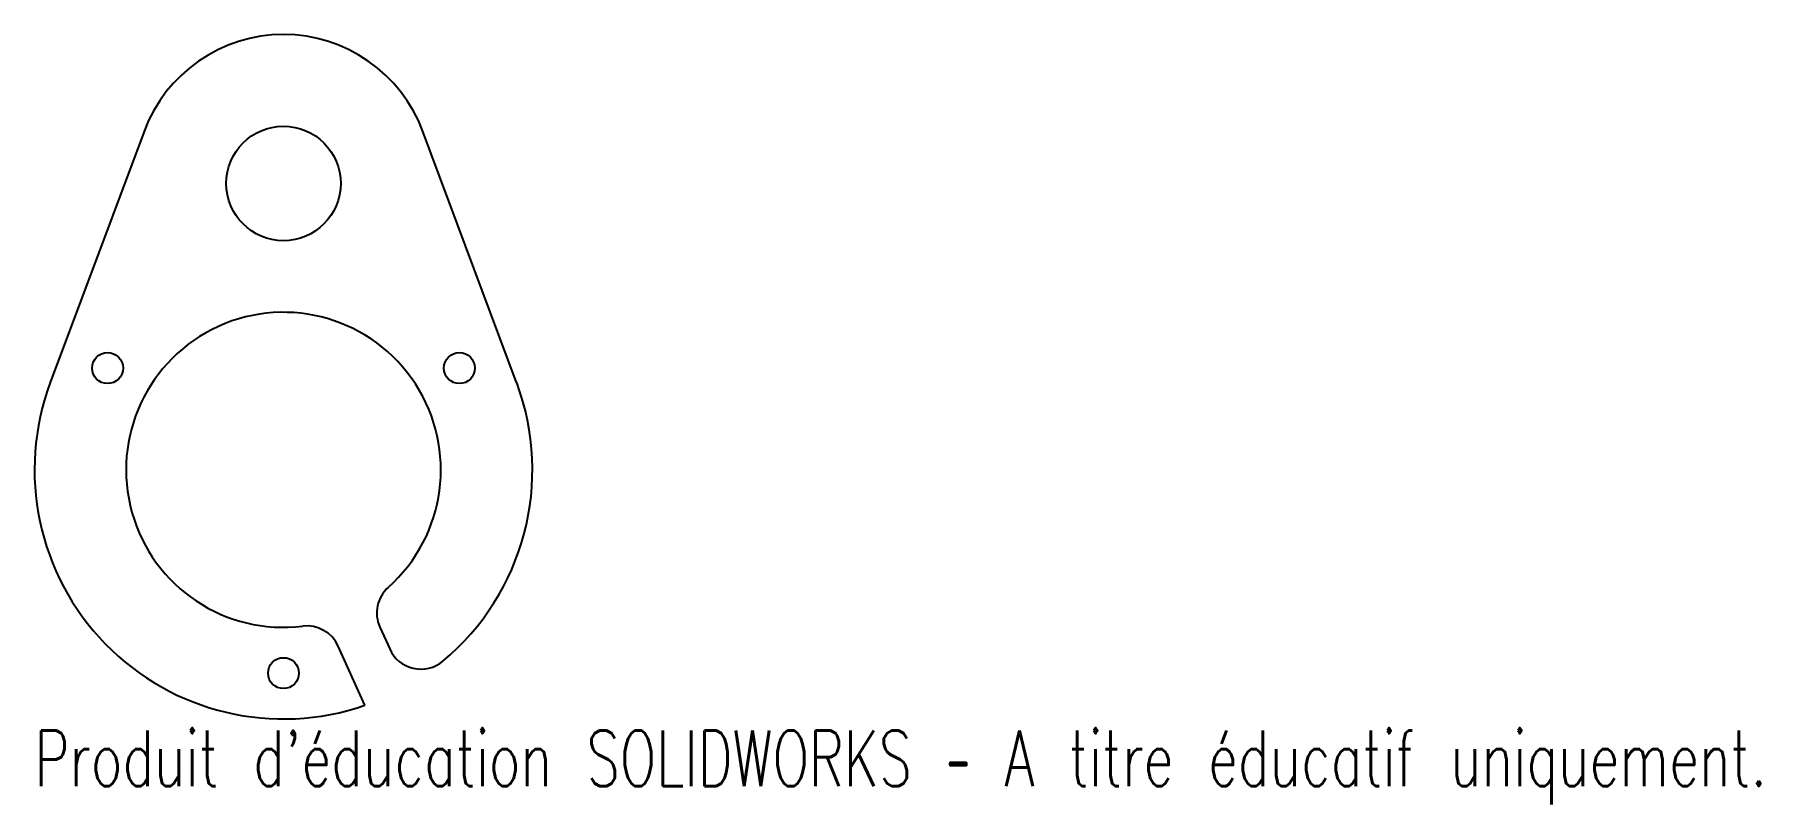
# Model space of a CAD drawing. Header units: millimetres. Extents: x -22 to 129, y -29 to 38.
import ezdxf

# ---------------------------------------------------------------- set-up
doc = ezdxf.new("R2010")
doc.units = ezdxf.units.MM
doc.styles.add('SLDTEXTSTYLE0', font='TXT', dxfattribs={"width": 0.7, "bigfont": 'bigfont'})

msp = doc.modelspace()

# ---------------------------------------------------------------- linework, layer by layer
at = {"color": 7, "linetype": 'Continuous', "lineweight": 25}
for p, q in [((-12.18, 29.55), (-20.37, 7.61)), ((20.37, 7.61), (12.18, 29.55)), ((8.42, -13.74), (9.28, -15.64)), ((7.11, -20.55), (4.77, -15.39))]:
    msp.add_line(p, q, dxfattribs=at)
for centre, radius in [((0, 25), 5), ((-15.37, 8.88), 1.35), ((15.37, 8.88), 1.35), ((0, -17.75), 1.35)]:
    msp.add_circle(centre, radius, dxfattribs=at)
for centre, radius, start, end in [((0, 25), 13, 20.4873, 159.5127), ((0, 0), 13.75, 311.7325, 276.9965), ((0, 0), 21.75, 159.5127, 289.0885), ((0, 0), 21.75, 309.8305, 20.4873), ((11.15, -12.5), 3, 131.7325, 204.3645), ((2.04, -16.63), 3, 24.3645, 96.9965), ((12.01, -14.4), 3, 204.3645, 309.8305)]:
    msp.add_arc(centre, radius, start, end, dxfattribs=at)

# ---------------------------------------------------------------- texts
at = {"color": 7, "linetype": 'Continuous', "insert": (-21.75, -22.77), "char_height": 4.8336, "attachment_point": 1, "style": 'SLDTEXTSTYLE0'}
msp.add_mtext("Produit d'éducation SOLIDWORKS – A titre éducatif uniquement.", dxfattribs=at)

doc.saveas('drawing.dxf')
